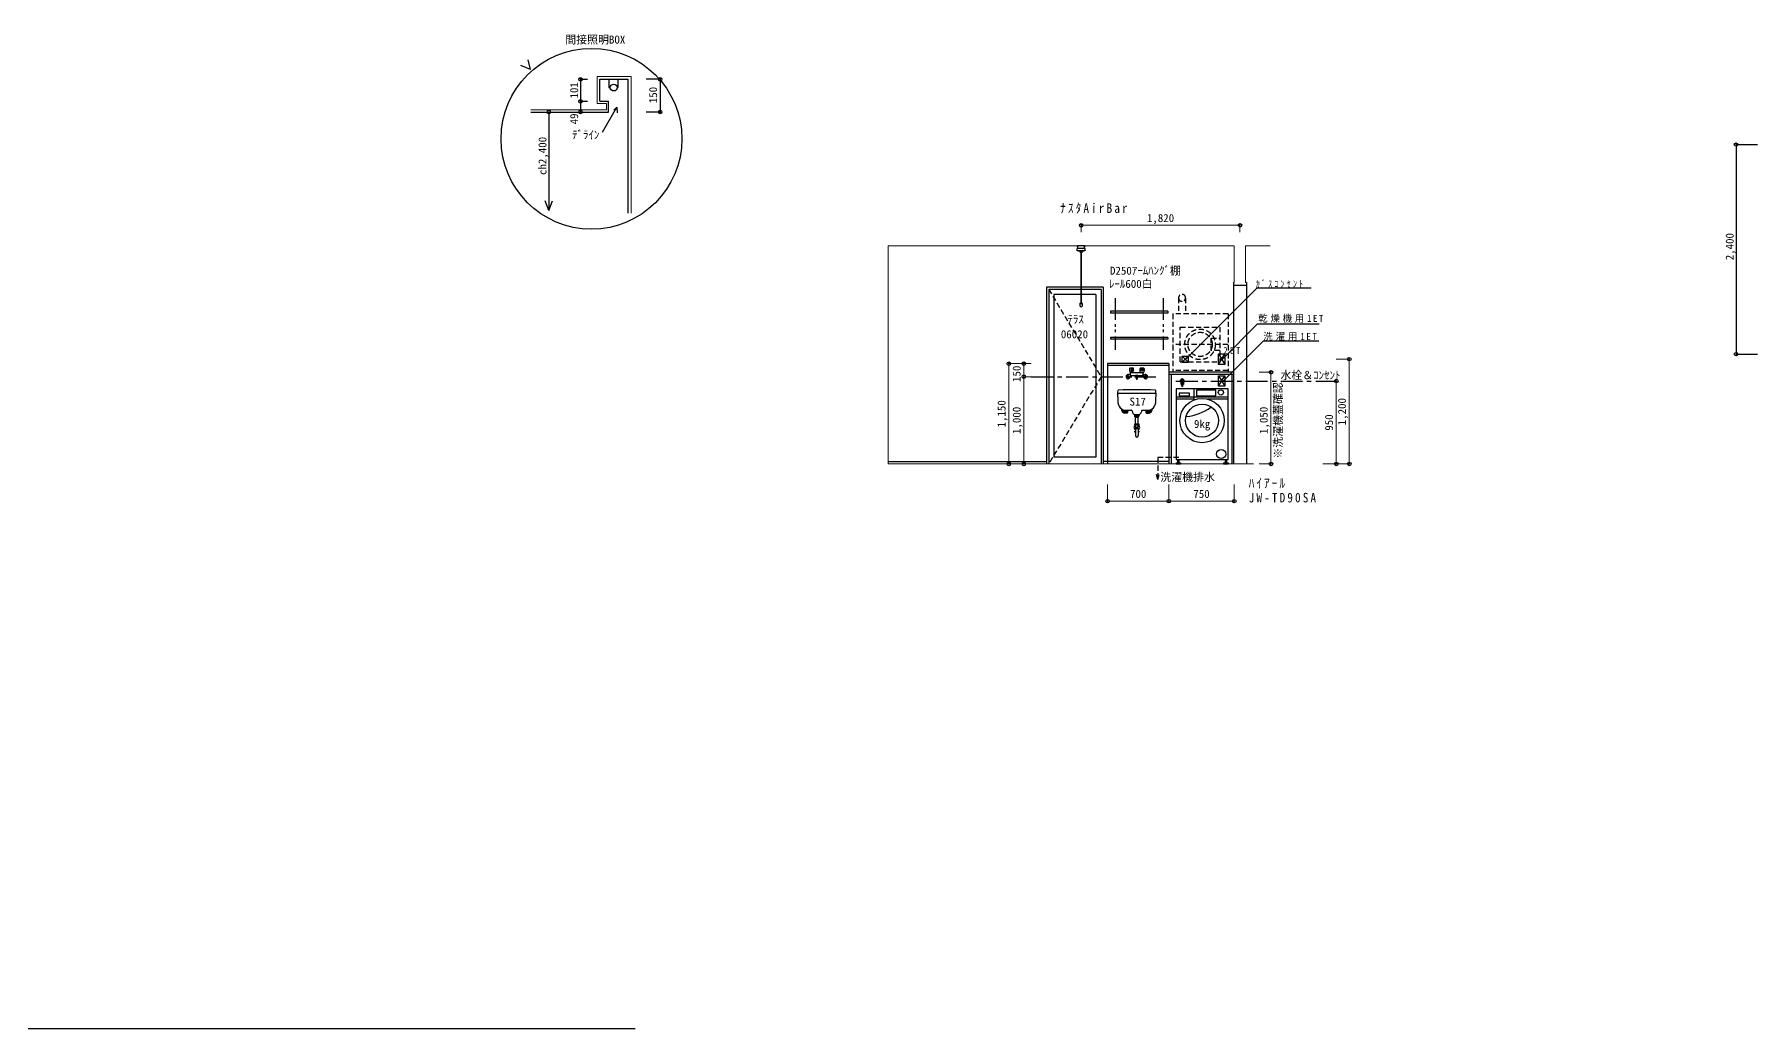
# Model space of a CAD drawing. Units: millimetres at full size, sheet at 1:50, with parts at 1:20. Extents: x -31113 to 29332, y -20209 to 31249.
# Drawn here: x -10328 to 9404, y -19819 to -8434 of the extents above; entities that cross this region are included whole.
import ezdxf
from ezdxf.enums import TextEntityAlignment as Align

# ---------------------------------------------------------------- set-up
doc = ezdxf.new("R2010")
doc.units = ezdxf.units.MM
doc.header["$LTSCALE"] = 50
doc.header["$PDMODE"] = 32
doc.header["$PDSIZE"] = 40
for name, pattern in [('CHAIN1', [8, 5, -1, 1, -1]), ('DASHED1', [1.8, 1.2, -0.6]), ('DOUBLE_CHAIN1', [8.8, 5, -1, 0.6, -0.6, 0.6, -1])]:
    doc.linetypes.add(name, pattern=pattern)
for name, color, linetype, lineweight in [('B-A_文字', 7, 'Continuous', 25), ('B-F_寸法・方位', 7, 'Continuous', 25), ('E-3_Layer227', 7, 'Continuous', 25), ('E-A_Layer234', 7, 'Continuous', 25), ('E-F_Layer239', 7, 'Continuous', 25)]:
    doc.layers.add(name, color=color, linetype=linetype, lineweight=lineweight)
doc.styles.add('ＭＳ ゴシック', font='')
doc.styles.get('ＭＳ ゴシック').set_extended_font_data('MS Gothic')

msp = doc.modelspace()

# ---------------------------------------------------------------- linework, layer by layer
at = {"layer": 'B-A_文字', "color": 4, "lineweight": 9}
for p, q in [((1658.93, -10619.76), (3476.93, -10619.76)), ((1658.93, -10619.76), (1658.93, -10698.45)), ((3476.93, -10619.76), (3476.93, -10698.45)), ((-553.07, -10853.27), (-553.07, -13353.27)), ((3411.93, -10853.27), (-553.07, -10853.27)), ((3411.93, -10853.27), (3411.93, -11273.27)), ((3541.93, -10853.27), (3541.93, -11273.27)), ((3541.93, -10853.27), (3823.8, -10853.27)), ((830.42, -12203.27), (830.42, -13353.27)), ((830.42, -12203.27), (1002.75, -12203.27)), ((1002.75, -12353.27), (1002.75, -12203.27)), ((1002.75, -12203.27), (1087.25, -12203.27)), ((4728.71, -12153.27), (4580.3, -12153.27)), ((4728.71, -12153.27), (4728.71, -13353.27)), ((1002.75, -13353.27), (1002.75, -12353.27)), ((1002.75, -12353.27), (1087.25, -12353.27)), ((1002.75, -12353.27), (1087.25, -12353.27)), ((3831.97, -12303.27), (3698.38, -12303.27)), ((3831.97, -12303.27), (3831.97, -13353.27)), ((4580.3, -12403.27), (4426.22, -12403.27)), ((4580.3, -13353.27), (4580.3, -12403.27)), ((3633.16, -13353.27), (-553.07, -13353.27)), ((830.42, -13353.27), (1002.75, -13353.27)), ((1002.75, -13353.27), (1087.25, -13353.27)), ((3831.97, -13353.27), (3698.38, -13353.27)), ((4580.3, -13353.27), (4426.22, -13353.27)), ((4728.71, -13353.27), (4580.3, -13353.27)), ((1961.93, -13778.91), (1961.93, -13588.19)), ((2661.93, -13778.91), (2661.93, -13588.19)), ((3411.93, -13778.91), (3411.93, -13588.19)), ((1961.93, -13778.91), (2661.93, -13778.91)), ((2661.93, -13778.91), (3411.93, -13778.91))]:
    msp.add_line(p, q, dxfattribs=at)
at = {"layer": 'B-A_文字', "color": 134}
for p, q in [((1610.93, -10912.97), (1610.93, -10883.27)), ((1704.63, -10913.27), (1611.23, -10913.27)), ((1615.93, -10865.77), (1615.93, -10859.87)), ((1616.93, -10859.67), (1616.13, -10859.67)), ((1616.93, -10859.67), (1617.93, -10859.42)), ((1616.93, -10865.97), (1617.93, -10866.22)), ((1617.93, -10853.27), (1617.93, -10883.27)), ((1651.43, -10914.27), (1651.43, -10920.27)), ((1651.43, -10934.27), (1651.43, -10920.27)), ((1652.43, -10935.27), (1663.43, -10935.27)), ((1656.93, -10935.27), (1656.93, -11513.27)), ((1658.93, -11513.27), (1658.93, -10935.27)), ((1664.43, -10920.27), (1664.43, -10914.27)), ((1664.43, -10920.27), (1664.43, -10934.27)), ((1686.93, -10914.27), (1687.93, -10913.27)), ((1698.93, -10859.67), (1697.93, -10859.42)), ((1698.93, -10865.97), (1697.93, -10866.22)), ((1698.93, -10865.97), (1699.73, -10865.97)), ((1699.93, -10859.87), (1699.93, -10865.77)), ((1286.93, -11353.27), (1286.93, -13353.27)), ((1886.93, -11353.27), (1286.93, -11353.27)), ((1826.93, -11413.27), (1826.93, -13273.27)), ((1886.93, -11353.27), (1886.93, -13353.27)), ((1911.93, -11328.27), (1911.93, -13353.27)), ((3401.93, -11303.27), (3401.93, -13353.27)), ((3551.93, -11303.27), (3551.93, -13353.27)), ((1638.18, -11515.27), (1667.68, -11515.27)), ((1643.18, -11514.27), (1643.18, -11515.27)), ((1672.68, -11515.27), (1643.18, -11515.27)), ((1643.18, -11515.27), (1643.18, -11537.02)), ((1644.18, -11513.27), (1671.68, -11513.27)), ((1672.68, -11514.27), (1672.68, -11515.27)), ((1672.68, -11537.02), (1672.68, -11515.27)), ((1995.7, -11603.27), (1995.7, -11624.27)), ((1995.7, -11603.27), (1995.7, -11624.27)), ((2651.73, -11603.27), (1995.7, -11603.27)), ((1995.7, -11903.27), (1995.7, -11924.27)), ((1995.7, -11903.27), (1995.7, -11924.27)), ((2651.73, -11903.27), (1995.7, -11903.27)), ((2814.75, -12118.27), (2884.75, -12118.27)), ((2814.75, -12188.27), (2814.75, -12118.27)), ((2884.75, -12118.27), (2814.75, -12188.27)), ((2814.75, -12118.27), (2884.75, -12188.27)), ((2814.75, -12188.27), (2884.75, -12188.27)), ((2884.75, -12118.27), (2884.75, -12188.27)), ((3232.87, -12093.27), (3302.87, -12213.27)), ((3232.87, -12213.27), (3302.87, -12093.27)), ((2188.86, -12360.34), (2203.01, -12346.2)), ((2203.01, -12360.34), (2188.86, -12346.2)), ((2221.93, -12320.65), (2189.63, -12344.87)), ((2202.23, -12361.67), (2232.57, -12338.92)), ((2213.43, -12258.75), (2213.43, -12281.39)), ((2215.93, -12286.36), (2215.93, -12301.57)), ((2216.56, -12279.41), (2216.56, -12258.59)), ((2254.73, -12302.77), (2217.13, -12302.77)), ((2221.93, -12338.92), (2369.93, -12338.92)), ((2224.43, -12302.77), (2224.43, -12306.77)), ((2230.99, -12258.59), (2230.99, -12279.41)), ((2230.99, -12279.41), (2231, -12281.03)), ((2234.35, -12286.09), (2235.94, -12286.36)), ((2235.94, -12286.36), (2237.52, -12286.09)), ((2240.88, -12279.41), (2240.88, -12258.59)), ((2247.43, -12306.77), (2247.43, -12302.77)), ((2255.93, -12301.57), (2255.93, -12286.36)), ((2258.43, -12281.39), (2258.43, -12258.75)), ((2258.43, -12281.32), (2258.43, -12281.35)), ((2273.93, -12356.02), (2317.93, -12356.02)), ((2273.93, -12356.02), (2273.93, -12358.52)), ((2282.63, -12340.42), (2282.63, -12356.02)), ((2309.23, -12340.42), (2282.63, -12340.42)), ((2282.93, -12340.42), (2282.93, -12338.92)), ((2287.53, -12358.52), (2287.53, -12360.92)), ((2287.53, -12360.92), (2289.08, -12362.46)), ((2289.08, -12364.58), (2287.53, -12366.12)), ((2287.53, -12366.12), (2287.53, -12367.52)), ((2288.08, -12367.52), (2288.08, -12378.02)), ((2303.78, -12378.02), (2288.08, -12378.02)), ((2289.13, -12362.6), (2289.13, -12364.43)), ((2290.68, -12378.02), (2290.68, -12386.52)), ((2301.18, -12386.52), (2290.68, -12386.52)), ((2301.18, -12386.52), (2301.18, -12378.02)), ((2302.73, -12364.43), (2302.73, -12362.6)), ((2302.79, -12362.46), (2304.33, -12360.92)), ((2304.33, -12366.12), (2302.79, -12364.58)), ((2303.78, -12378.02), (2303.78, -12367.52)), ((2304.33, -12360.92), (2304.33, -12358.52)), ((2304.33, -12367.52), (2304.33, -12366.12)), ((2308.93, -12338.92), (2308.93, -12340.42)), ((2309.23, -12356.02), (2309.23, -12340.42)), ((2317.93, -12358.52), (2317.93, -12356.02)), ((2333.43, -12281.39), (2333.43, -12258.75)), ((2333.44, -12281.32), (2333.44, -12281.35)), ((2335.93, -12301.57), (2335.93, -12286.36)), ((2337.13, -12302.77), (2374.73, -12302.77)), ((2344.43, -12306.77), (2344.43, -12302.77)), ((2350.99, -12279.41), (2350.99, -12258.59)), ((2355.93, -12286.36), (2354.35, -12286.09)), ((2357.52, -12286.09), (2355.93, -12286.36)), ((2389.63, -12361.67), (2359.3, -12338.92)), ((2360.88, -12279.41), (2360.87, -12281.03)), ((2360.88, -12258.59), (2360.88, -12279.41)), ((2367.43, -12302.77), (2367.43, -12306.77)), ((2369.93, -12338.92), (2369.93, -12306.77)), ((2369.93, -12320.65), (2402.23, -12344.87)), ((2375.31, -12279.41), (2375.31, -12258.59)), ((2375.93, -12286.36), (2375.93, -12301.57)), ((2378.43, -12258.75), (2378.43, -12281.39)), ((2388.86, -12360.34), (2403.01, -12346.2)), ((2403.01, -12360.34), (2388.86, -12346.2)), ((2797.4, -12402.27), (2797.4, -12404.26)), ((2801.29, -12401.27), (2798.4, -12401.27)), ((2798.4, -12405.26), (2801.29, -12405.26)), ((2802.89, -12417.13), (2802.89, -12406.99)), ((2802.89, -12417.13), (2802.89, -12417.57)), ((2803.54, -12417.77), (2803.09, -12417.77)), ((2804.34, -12417.77), (2803.34, -12418.77)), ((2803.34, -12418.77), (2803.34, -12432.37)), ((2829.75, -12417.77), (2803.54, -12417.77)), ((2823.71, -12410.34), (2809.57, -12396.2)), ((2809.57, -12410.34), (2823.71, -12396.2)), ((2829.94, -12418.77), (2828.94, -12417.77)), ((2830.19, -12417.77), (2829.75, -12417.77)), ((2829.94, -12432.37), (2829.94, -12418.77)), ((2830.39, -12406.99), (2830.39, -12417.13)), ((2830.39, -12417.57), (2830.39, -12417.13)), ((3232.87, -12343.27), (3302.87, -12463.27)), ((3232.87, -12463.27), (3302.87, -12343.27)), ((2745.27, -12583.55), (3340.27, -12583.55)), ((2952.26, -12611.18), (2745.27, -12611.18)), ((2794.84, -12433.37), (2794.64, -12433.57)), ((2794.64, -12433.57), (2794.64, -12434.37)), ((2794.84, -12433.37), (2838.44, -12433.37)), ((2808.24, -12435.87), (2808.24, -12438.27)), ((2808.24, -12438.27), (2809.84, -12439.87)), ((2809.84, -12441.87), (2808.24, -12443.47)), ((2808.24, -12443.47), (2808.24, -12444.67)), ((2808.24, -12444.67), (2808.44, -12444.87)), ((2808.79, -12444.87), (2808.79, -12454.37)), ((2809.84, -12439.87), (2809.84, -12441.87)), ((2811.39, -12455.37), (2811.39, -12463.67)), ((2821.69, -12463.87), (2811.59, -12463.87)), ((2821.89, -12463.67), (2821.89, -12455.37)), ((2823.44, -12439.87), (2825.04, -12438.27)), ((2823.44, -12441.87), (2823.44, -12439.87)), ((2825.04, -12443.47), (2823.44, -12441.87)), ((2824.49, -12454.37), (2824.49, -12444.87)), ((2824.84, -12444.87), (2825.04, -12444.67)), ((2825.04, -12438.27), (2825.04, -12435.87)), ((2825.04, -12444.67), (2825.04, -12443.47)), ((2838.64, -12433.57), (2838.44, -12433.37)), ((2838.64, -12434.37), (2838.64, -12433.57)), ((2952.26, -12611.18), (2952.26, -12493.27)), ((3340.27, -12611.18), (3105.58, -12611.18)), ((2139.35, -12747.34), (2137.82, -12755.15)), ((2137.89, -12754.38), (2137.89, -12730.73)), ((2167.68, -12739.27), (2149.16, -12739.27)), ((2185.91, -12769.27), (2155.05, -12769.27)), ((2177.49, -12747.34), (2181, -12765.23)), ((2180.91, -12764.27), (2180.91, -12736.13)), ((2192.24, -12736.63), (2190.9, -12764.51)), ((2242.71, -12742.52), (2246.53, -12762.69)), ((2253.56, -12775.28), (2261.69, -12783.73)), ((2265.3, -12785.27), (2326.57, -12785.27)), ((2274.36, -12785.27), (2268.43, -12789.54)), ((2268.43, -12789.54), (2268.43, -12794.77)), ((2268.43, -12789.54), (2323.43, -12789.54)), ((2323.43, -12794.77), (2268.43, -12794.77)), ((2270.93, -12794.77), (2270.93, -12801.77)), ((2270.93, -12801.77), (2320.93, -12801.77)), ((2275.93, -12803.47), (2273.43, -12804.91)), ((2273.43, -12813.47), (2273.43, -12804.91)), ((2279.63, -12815.47), (2312.23, -12815.47)), ((2280.06, -12892.27), (2280.06, -12815.47)), ((2311.81, -12892.27), (2311.81, -12815.47)), ((2315.93, -12803.47), (2318.43, -12804.91)), ((2317.51, -12785.27), (2323.43, -12789.54)), ((2318.43, -12813.47), (2318.43, -12804.91)), ((2320.93, -12801.77), (2320.93, -12794.77)), ((2323.43, -12789.54), (2323.43, -12794.77)), ((2338.31, -12775.28), (2330.18, -12783.73)), ((2349.16, -12742.52), (2345.34, -12762.69)), ((2399.63, -12736.63), (2400.97, -12764.51)), ((2405.96, -12769.27), (2436.82, -12769.27)), ((2414.38, -12747.34), (2410.87, -12765.23)), ((2410.96, -12764.27), (2410.96, -12736.13)), ((2424.19, -12739.27), (2442.71, -12739.27)), ((2427.69, -12754.27), (2430.57, -12749.27)), ((2430.57, -12759.27), (2427.69, -12754.27)), ((2430.57, -12749.27), (2436.35, -12749.27)), ((2436.35, -12759.27), (2430.57, -12759.27)), ((2436.35, -12749.27), (2439.23, -12754.27)), ((2439.23, -12754.27), (2436.35, -12759.27)), ((2452.52, -12747.34), (2454.05, -12755.15)), ((2453.98, -12754.38), (2453.98, -12730.73)), ((2273.93, -12904.27), (2273.93, -12892.27)), ((2273.93, -12892.27), (2317.93, -12892.27)), ((2273.93, -12904.27), (2317.93, -12904.27)), ((2273.93, -12987.57), (2280.06, -12987.57)), ((2279.13, -12950.89), (2279.13, -12904.27)), ((2312.73, -12950.89), (2279.13, -12950.89)), ((2280.06, -12950.89), (2280.06, -13028.27)), ((2288.86, -12942.34), (2303.01, -12928.2)), ((2303.01, -12942.34), (2288.86, -12928.2)), ((2311.81, -12950.89), (2311.81, -13028.27)), ((2311.81, -12975.57), (2317.93, -12975.57)), ((2311.81, -12987.57), (2317.93, -12987.57)), ((2312.73, -12950.89), (2312.73, -12904.27)), ((2317.93, -12892.27), (2317.93, -12904.27)), ((2317.93, -12975.57), (2317.93, -12987.57)), ((-553.07, -13323.27), (1261.93, -13323.27)), ((1826.93, -13273.27), (1346.93, -13273.27)), ((2661.93, -13323.27), (1911.93, -13323.27)), ((2745.27, -13338.27), (2745.27, -13353.27)), ((2745.27, -13338.27), (2795.27, -13338.27)), ((2745.27, -13353.27), (2795.27, -13353.27)), ((2762.77, -13301.27), (2762.77, -13338.27)), ((2777.77, -13301.27), (2777.77, -13338.27)), ((2795.27, -13338.27), (2795.27, -13353.27)), ((3290.27, -13338.27), (3290.27, -13353.27)), ((3290.27, -13338.27), (3340.27, -13338.27)), ((3290.27, -13353.27), (3340.27, -13353.27)), ((3307.77, -13301.27), (3307.77, -13338.27)), ((3322.77, -13301.27), (3322.77, -13338.27)), ((3340.27, -13338.27), (3340.27, -13353.27))]:
    msp.add_line(p, q, dxfattribs=at)
at = {"layer": 'B-A_文字', "color": 6}
for p, q in [((2857.1, -12151.66), (3673.92, -11334.84)), ((3401.93, -11273.27), (3411.93, -11273.27)), ((3401.93, -11273.27), (3401.93, -11303.27)), ((3401.93, -11303.27), (3551.93, -11303.27)), ((3551.93, -11273.27), (3541.93, -11273.27)), ((3551.93, -11273.27), (3551.93, -11303.27)), ((3673.92, -11334.84), (4293.15, -11334.84)), ((3272.72, -12154.64), (3677.76, -11749.61)), ((3677.76, -11749.61), (4382.54, -11749.61)), ((3280.17, -12407.89), (3747.26, -11940.8)), ((3747.26, -11940.8), (4379.56, -11940.8)), ((2661.93, -12223.27), (1961.93, -12223.27)), ((2661.93, -12203.27), (2661.93, -13353.27)), ((3401.93, -12303.27), (2661.93, -12303.27)), ((3401.93, -12328.27), (2661.93, -12328.27)), ((2688.93, -12328.27), (2688.93, -13353.27)), ((3384.93, -12328.27), (3384.93, -13353.27))]:
    msp.add_line(p, q, dxfattribs=at)
at = {"layer": 'B-A_文字', "color": 6, "linetype": 'DOUBLE_CHAIN1'}
for p, q in [((2047.55, -11453.27), (2047.55, -12044.77)), ((2598.72, -11453.27), (2598.72, -12044.77))]:
    msp.add_line(p, q, dxfattribs=at)
at = {"layer": 'B-A_文字', "color": 134, "linetype": 'DASHED1'}
for p, q in [((2707.68, -11633.27), (2707.68, -12303.27)), ((3341.68, -11633.27), (2707.68, -11633.27)), ((2773.96, -11450.4), (2773.96, -11633.27)), ((2853.96, -11450.4), (2853.96, -11633.27)), ((3341.68, -11633.27), (3341.68, -12303.27)), ((2793.61, -11785.07), (3246.63, -11785.07)), ((2793.61, -12181.47), (2793.61, -11785.07)), ((3246.63, -11785.07), (3246.63, -12181.47)), ((3341.68, -11983.27), (2707.68, -11983.27)), ((3146.44, -11911.39), (3246.63, -11911.39)), ((2793.61, -12181.47), (3246.63, -12181.47)), ((3341.68, -12283.27), (2707.68, -12283.27)), ((3341.68, -12303.27), (2707.68, -12303.27))]:
    msp.add_line(p, q, dxfattribs=at)
at = {"layer": 'B-A_文字', "color": 134, "linetype": 'CHAIN1'}
for p, q in [((1087.25, -12353.27), (2511.98, -12353.27)), ((2744.04, -12403.27), (4580.3, -12403.27))]:
    msp.add_line(p, q, dxfattribs=at)
at = {"layer": 'B-A_文字', "color": 6, "linetype": 'DASHED1'}
msp.add_line((2535.34, -13530.04), (2556.34, -13451.67), dxfattribs=at)
at = {"layer": 'B-A_文字'}
msp.add_line((-12458.35, -19819.13), (-3449.65, -19819.13), dxfattribs=at)
at = {"layer": 'B-A_文字', "color": 134}
for points in [[(1704.93, -10912.97), (1704.93, -10883.27), (1610.93, -10883.27)], [(1616.93, -10859.67), (1616.93, -10865.97), (1616.13, -10865.97)], [(1697.93, -10883.27), (1697.93, -10853.27), (1617.93, -10853.27)], [(1686.93, -10914.27), (1628.93, -10914.27), (1627.93, -10913.27)], [(1698.93, -10865.97), (1698.93, -10859.67), (1699.73, -10859.67)], [(1911.93, -11328.27), (1261.93, -11328.27), (1261.93, -13353.27)], [(1826.93, -11413.27), (1346.93, -11413.27), (1346.93, -13273.27)], [(2651.73, -11603.27), (2651.73, -11624.27), (1995.7, -11624.27)], [(2651.73, -11903.27), (2651.73, -11924.27), (1995.7, -11924.27)], [(2221.93, -12338.92), (2221.93, -12306.77), (2369.93, -12306.77)], [(2255.31, -12258.59), (2255.31, -12279.41), (2255.32, -12281.03)], [(2317.93, -12358.52), (2295.93, -12358.52), (2273.93, -12358.52)], [(2304.33, -12367.52), (2295.93, -12367.52), (2287.53, -12367.52)], [(2295.93, -12338.92), (2307.93, -12338.92), (2308.73, -12338.92)], [(2336.55, -12258.59), (2336.55, -12279.41), (2336.55, -12281.03)], [(2812.1, -12429.68), (2812.1, -12418.77), (2808.09, -12418.77), (2808.09, -12429.68)], [(2825.2, -12429.68), (2825.2, -12418.77), (2821.19, -12418.77), (2821.19, -12429.68)], [(2837.14, -12435.87), (2816.64, -12435.87), (2796.14, -12435.87)], [(2825.04, -12438.27), (2816.64, -12438.27), (2808.24, -12438.27)], [(2825.04, -12443.47), (2816.64, -12443.47), (2808.24, -12443.47)], [(2824.84, -12444.87), (2816.64, -12444.87), (2808.44, -12444.87)], [(2823.49, -12455.37), (2816.64, -12455.37), (2809.79, -12455.37)], [(2273.93, -12987.57), (2273.93, -12975.57), (2280.06, -12975.57)]]:
    msp.add_lwpolyline(points, dxfattribs=at)
at = {"layer": 'B-A_文字', "color": 134, "linetype": 'DASHED1'}
for points in [[(1286.93, -11353.27), (1886.93, -12353.27), (1286.93, -13353.27)], [(3246.63, -12055.14), (3146.44, -12055.14), (3146.44, -11911.39)]]:
    msp.add_lwpolyline(points, dxfattribs=at)
at = {"layer": 'B-A_文字', "color": 6}
msp.add_lwpolyline([(2661.93, -12203.27), (1961.93, -12203.27), (1961.93, -13353.27)], dxfattribs=at)
at = {"layer": 'B-A_文字', "color": 134}
for points in [[(3302.87, -12213.27), (3232.87, -12213.27), (3232.87, -12093.27), (3302.87, -12093.27)], [(3302.87, -12463.27), (3232.87, -12463.27), (3232.87, -12343.27), (3302.87, -12343.27)], [(3340.27, -12493.27), (2745.27, -12493.27), (2745.27, -13301.27), (3340.27, -13301.27)], [(2779.81, -12572.06), (2898.06, -12572.06), (2898.06, -12542.49), (2779.81, -12542.49)], [(2979.2, -12573.7), (3199.28, -12573.7), (3199.28, -12508), (2979.2, -12508)], [(2161.29, -12749.27), (2164.18, -12754.27), (2161.29, -12759.27), (2155.52, -12759.27), (2152.63, -12754.27), (2155.52, -12749.27)]]:
    msp.add_lwpolyline(points, close=True, dxfattribs=at)
at = {"layer": 'B-A_文字', "color": 6, "linetype": 'DASHED1'}
msp.add_lwpolyline([(2775.97, -13279.89), (2535.34, -13279.89), (2535.34, -13530.04), (2514.34, -13451.67)], dxfattribs=at)
at = {"layer": 'B-A_文字', "color": 134, "linetype": 'DASHED1'}
for radius in [175.04, 138.74]:
    msp.add_circle((3020.12, -11983.27), radius, dxfattribs=at)
at = {"layer": 'B-A_文字', "color": 134}
for centre, radius in [((3042.77, -12856.71), 253.44), ((3258.41, -12534.28), 29.61), ((2158.41, -12754.27), 11.5), ((2433.46, -12754.27), 11.5), ((3042.77, -12856.71), 188.42), ((3261.76, -13239.2), 52.06)]:
    msp.add_circle(centre, radius, dxfattribs=at)
for centre, radius, start, end in [((1611.23, -10912.97), 0.3, 180, 270), ((1616.13, -10859.87), 0.2, 90, 180), ((1616.13, -10865.77), 0.2, 180, 270), ((1652.43, -10934.27), 1, 180, 270), ((1663.43, -10934.27), 1, 270, 0), ((1699.73, -10859.87), 0.2, 0, 90), ((1699.73, -10865.77), 0.2, 270, 0), ((1704.63, -10912.97), 0.3, 270, 0), ((1644.18, -11514.27), 1, 90, 180), ((1657.93, -11537.02), 14.75, 180, 0), ((1671.68, -11514.27), 1, 0, 90), ((2195.93, -12353.27), 23.75, 63.10827, 10.63164), ((2195.93, -12353.27), 10.5, 126.86996, 306.86989), ((2214.81, -12258.58), 1.39, 86.86178, 186.80985), ((2214.82, -12281.48), 1.39, 176.02798, 242.78477), ((2212.17, -12285.93), 3.79, 353.40738, 57.85865), ((2235.93, -12556.43), 299.97, 85.97633, 94.02363), ((2217.13, -12301.57), 1.2, 180, 270), ((2197.05, -12281.5), 19.5, 346.3887, 354.86927), ((2185.65, -12280.95), 30.91, 355.74267, 359.85151), ((2217.91, -12258.4), 1.37, 87.30051, 188.04355), ((2045.77, -12279.87), 170.79, 359.61261, 0.15627), ((2232.59, -12258.14), 1.66, 138.13, 195.70962), ((2235.96, -12281.39), 4.97, 175.83602, 251.12021), ((2235.91, -12281.39), 4.97, 288.87976, 4.16398), ((2239.28, -12258.14), 1.67, 344.44236, 41.82804), ((2196.66, -12279.87), 44.23, 358.49673, 0.5963), ((2253.96, -12258.4), 1.37, 351.9572, 92.6999), ((2254.73, -12301.57), 1.2, 270, 0), ((2275.74, -12281.35), 20.43, 179.10163, 193.41235), ((2259.7, -12285.93), 3.79, 122.14135, 186.59262), ((2257.06, -12258.58), 1.39, 353.3038, 93.08735), ((2257.05, -12281.48), 1.39, 297.21523, 3.97202), ((2263.27, -12281.08), 4.84, 183.19968, 183.62011), ((2334.81, -12258.58), 1.39, 86.91265, 186.6962), ((2328.6, -12281.08), 4.84, 356.37989, 356.80032), ((2334.82, -12281.48), 1.39, 176.02798, 242.78477), ((2332.17, -12285.93), 3.79, 353.40738, 57.85865), ((2355.94, -12556.43), 299.97, 85.97637, 94.02367), ((2337.13, -12301.57), 1.2, 180, 270), ((2316.12, -12281.35), 20.43, 346.58765, 0.89837), ((2337.91, -12258.4), 1.37, 87.3001, 188.0428), ((2352.59, -12258.14), 1.67, 138.17196, 195.55764), ((2395.21, -12279.87), 44.23, 179.4037, 181.50327), ((2355.95, -12281.39), 4.97, 175.83602, 251.12024), ((2355.91, -12281.39), 4.97, 288.87979, 4.16398), ((2359.28, -12258.14), 1.66, 344.29038, 41.87), ((2395.93, -12353.27), 23.75, 169.36836, 116.89173), ((2373.96, -12258.4), 1.37, 351.95645, 92.69949), ((2374.73, -12301.57), 1.2, 270, 0), ((2546.1, -12279.87), 170.79, 179.84373, 180.38739), ((2406.22, -12280.95), 30.91, 180.14849, 184.25733), ((2394.82, -12281.5), 19.5, 185.13073, 193.6113), ((2379.7, -12285.93), 3.79, 122.14135, 186.59262), ((2377.06, -12258.58), 1.39, 353.19015, 93.13822), ((2377.05, -12281.48), 1.39, 297.21523, 3.97202), ((2395.93, -12353.27), 10.5, 233.13011, 53.13004), ((2816.64, -12403.27), 23.75, 304.0558, 235.9442), ((2798.4, -12402.27), 1, 90.00218, 179.99782), ((2798.4, -12404.26), 1, 180.00218, 269.99782), ((2801.29, -12399.77), 1.5, 269.99824, 347.17511), ((2801.29, -12406.76), 1.5, 12.82488, 90.00177), ((2816.64, -12403.27), 14.25, 192.82665, 167.17335), ((2803.09, -12417.57), 0.2, 180.00011, 270.00015), ((2805.82, -12421.68), 3.69, 52.05796, 127.94204), ((2803.86, -12429.69), 0.31, 179.04853, 206.09231), ((2804.87, -12429.03), 1.51, 211.67599, 262.9154), ((2805.14, -12427.46), 3.1, 261.48759, 274.67437), ((2804.56, -12422.77), 7.83, 276.01799, 295.71563), ((2807.92, -12429.66), 0.168, 281.57354, 351.94365), ((2816.64, -12431.41), 13.43, 70.23081, 109.76919), ((2812.28, -12429.64), 0.191, 194.79806, 263.84094), ((2816.64, -12417.27), 13.3, 250.7787, 289.2213), ((2821.01, -12429.65), 0.176, 272.56626, 348.79473), ((2827.47, -12421.68), 3.69, 52.05796, 127.94204), ((2825.37, -12429.65), 0.176, 189.73889, 256.74392), ((2828.73, -12422.77), 7.83, 244.28437, 263.98201), ((2828.15, -12427.46), 3.1, 265.32563, 278.51241), ((2828.42, -12429.03), 1.51, 277.0846, 328.32401), ((2829.43, -12429.69), 0.307, 333.76378, 1.09537), ((2830.19, -12417.57), 0.2, 269.99955, 0.00018), ((2375.9, -12548.84), 300, 173.50492, 179.12743), ((4175.88, -12529.81), 2100, 180.42301, 183.36614), ((2082.97, -12549.42), 7, 89.5421, 180.53659), ((2087.76, -12516.03), 10, 91.52161, 173.50492), ((2295.93, 14097.58), 26640.85, 269.5421, 270.4579), ((2295.93, -20352.93), 7849.67, 88.47839, 91.52161), ((2504.11, -12516.03), 10, 6.49508, 88.47839), ((2508.9, -12549.42), 7, 359.46341, 90.4579), ((415.99, -12529.81), 2100, 356.63386, 359.57699), ((2215.97, -12548.84), 300, 0.89038, 6.49508), ((2508.93, -12545.27), 7, 359.57699, 8.87746), ((2796.14, -12434.37), 1.5, 180, 270), ((2802.34, -12432.37), 1, 270, 0), ((2809.79, -12454.37), 1, 180, 270), ((2811.59, -12463.67), 0.2, 180, 270), ((2821.69, -12463.67), 0.2, 270, 0), ((2823.49, -12454.37), 1, 270, 0), ((2830.94, -12432.37), 1, 180, 270), ((2837.14, -12434.37), 1.5, 270, 0), ((2139.4, -12649.6), 60, 183.36614, 204.24147), ((2449.42, -12510), 400, 204.24147, 206.98514), ((2164.26, -12655.2), 80, 206.98514, 266.89756), ((2111.6, -12721.93), 5, 16.80723, 51.72462), ((2403.58, -12633.74), 300, 196.80723, 203.00722), ((2155.05, -12739.27), 30, 203.00722, 270), ((2133.89, -12754.38), 4, 215.53032, 348.90027), ((2149.16, -12749.27), 10, 90, 168.90027), ((2295.93, -10225.77), 2513, 266.8976, 268.65098), ((2167.68, -12749.27), 10, 11.09973, 90), ((2185.91, -12764.27), 5, 177.25813, 357.25813), ((2236.7, -12741.07), 3, 51.17729, 88.65098), ((2248.61, -12726.27), 16, 231.17729, 242.24378), ((2239.76, -12743.08), 3, 10.71312, 62.24378), ((2269.13, -12758.41), 23, 190.71312, 227.29641), ((2265.3, -12780.27), 5, 223.8767, 270), ((2282.59, -12795.69), 20, 242.74811, 261.49463), ((2309.28, -12795.69), 20, 278.50537, 297.25189), ((2326.57, -12780.27), 5, 270, 316.1233), ((2322.74, -12758.41), 23, 310.93815, 349.28688), ((2352.1, -12743.08), 3, 117.75622, 169.28688), ((2343.26, -12726.27), 16, 297.75622, 308.82271), ((2355.17, -12741.07), 3, 91.34902, 128.82271), ((2295.93, -10225.77), 2513, 271.34902, 273.10244), ((2405.96, -12764.27), 5, 182.74187, 2.74187), ((2424.19, -12749.27), 10, 90, 168.90027), ((2427.61, -12655.2), 80, 273.10244, 333.01486), ((2436.82, -12739.27), 30, 270, 336.99278), ((2442.71, -12749.27), 10, 11.09973, 90), ((2457.98, -12754.38), 4, 191.09973, 324.46968), ((2188.29, -12633.74), 300, 336.99278, 343.19277), ((2480.26, -12721.93), 5, 128.27538, 163.19277), ((2142.45, -12510), 400, 333.01486, 335.75853), ((2452.47, -12649.6), 60, 335.75853, 356.63386), ((2823.96, -12284.16), 525.55, 274.49342, 307.26016), ((2295.93, -12935.27), 33, 120.60327, 241.2453), ((2295.93, -12935.27), 33, 298.7547, 59.39673), ((2295.93, -13028.27), 15.88, 180, 0)]:
    msp.add_arc(centre, radius, start, end, dxfattribs=at)
at = {"layer": 'B-A_文字', "color": 134, "linetype": 'DASHED1'}
for start, end in [(0, 180), (180, 0)]:
    msp.add_arc((2813.96, -11450.4), 40, start, end, dxfattribs=at)
at = {"layer": 'B-A_文字'}
for p in [(1658.93, -10619.76), (3476.93, -10619.76), (830.42, -12203.27), (1002.75, -12203.27), (4728.71, -12153.27), (1002.75, -12353.27), (3831.97, -12303.27), (4580.3, -12403.27), (830.42, -13353.27), (1002.75, -13353.27), (3831.97, -13353.27), (4580.3, -13353.27), (4728.71, -13353.27), (1961.93, -13778.91), (2661.93, -13778.91), (3411.93, -13778.91)]:
    msp.add_point(p, dxfattribs=at)
at = {"layer": 'B-F_寸法・方位'}
for p, q in [((9158.13, -9694.9), (9158.13, -12094.9)), ((9158.13, -9694.9), (9404.13, -9694.9)), ((9158.13, -9694.9), (9158.13, -12094.9)), ((9158.13, -9694.9), (9404.13, -9694.9)), ((9158.13, -12094.9), (9404.13, -12094.9)), ((9158.13, -12094.9), (9404.13, -12094.9))]:
    msp.add_line(p, q, dxfattribs=at)
for p in [(9158.13, -9694.9), (9158.13, -12094.9)]:
    msp.add_point(p, dxfattribs=at)
at = {"layer": 'E-3_Layer227'}
for p, q in [((-3641.91, -8950.95), (-3749.41, -8950.95)), ((-3749.41, -8950.95), (-3749.41, -9040.55)), ((-3749.41, -9040.55), (-3734.28, -9040.55)), ((-3655.54, -9040.55), (-3641.91, -9040.55)), ((-3641.91, -9040.55), (-3641.91, -8950.95))]:
    msp.add_line(p, q, dxfattribs=at)
msp.add_circle((-3694.91, -9041.2), 39.37, dxfattribs=at)
at = {"layer": 'E-A_Layer234', "color": 4, "lineweight": 9}
for p, q in [((-3883.9, -8915.73), (-3496.4, -8915.73)), ((-3883.9, -9223.23), (-3883.9, -8915.73)), ((-3496.4, -10481.05), (-3496.4, -8915.73)), ((-3883.9, -9223.23), (-3776.4, -9223.23)), ((-3776.4, -9298.23), (-3776.4, -9223.23)), ((-4645.23, -9298.23), (-3776.4, -9298.23))]:
    msp.add_line(p, q, dxfattribs=at)
at = {"layer": 'E-A_Layer234'}
for p, q in [((-3852.65, -8946.98), (-3527.65, -8946.98)), ((-3852.65, -9199.48), (-3852.65, -8946.98)), ((-3527.65, -10481.05), (-3527.65, -8946.98)), ((-3852.65, -9199.48), (-3752.65, -9199.48)), ((-3752.65, -9321.98), (-3752.65, -9199.48)), ((-3658.2, -9268.25), (-3655.93, -9331.79)), ((-4645.23, -9321.98), (-3752.65, -9321.98)), ((-4437.07, -10451.68), (-4479.28, -10337.83)), ((-4437.07, -10451.68), (-4394.86, -10337.83))]:
    msp.add_line(p, q, dxfattribs=at)
msp.add_lwpolyline([(-3821.59, -9554.17), (-3658.2, -9268.25), (-3694.51, -9300.02)], dxfattribs=at)
at = {"layer": 'E-F_Layer239'}
for p, q in [((-4646.31, -8835.78), (-4759.25, -8790.7)), ((-4646.31, -8835.78), (-4673.46, -8726)), ((-4074.48, -8946.98), (-4074.48, -9199.48)), ((-4074.48, -8946.98), (-3994.75, -8946.98)), ((-3162.78, -8946.98), (-3323.84, -8946.98)), ((-3162.78, -8946.98), (-3162.78, -9321.98)), ((-4074.48, -9199.48), (-3994.75, -9199.48)), ((-4074.48, -9199.48), (-4074.48, -9321.98)), ((-4437.07, -9321.98), (-4437.07, -10451.68)), ((-4074.48, -9321.98), (-3994.75, -9321.98)), ((-3162.78, -9321.98), (-3323.84, -9321.98))]:
    msp.add_line(p, q, dxfattribs=at)
msp.add_circle((-3949.48, -9628.63), 1035.29, dxfattribs=at)
for p in [(-4074.48, -8946.98), (-3162.78, -8946.98), (-4074.48, -9199.48), (-4437.07, -9321.98), (-4074.48, -9321.98), (-3162.78, -9321.98)]:
    msp.add_point(p, dxfattribs=at)

# ---------------------------------------------------------------- texts
at = {"layer": 'B-A_文字', "style": 'ＭＳ ゴシック'}
for s, p in [('間接照明BOX', (-4248.93, -8566.17)), ('1,820', (2411.68, -10609.76)), ('06020', (1426.03, -11940.36)), ('ﾃﾗｽ', (1501.41, -11770.17)), ('S17', (2212.45, -12712.35)), ('9kg', (2950.19, -12967.74)), ('洗濯機排水', (2565.25, -13576.27)), ('700', (2218.18, -13768.91)), ('750', (2943.18, -13768.91))]:
    msp.add_text(s, height=91.64, dxfattribs=at).set_placement(p, align=Align.BOTTOM_LEFT)
for s, p in [('2,400', (9158.13, -11019.9)), ('150', (992.75, -12413.6)), ('※洗濯機蓋確認', (3986.55, -13292.41)), ('1,200', (4718.71, -12909.52)), ('1,150', (820.42, -12934.52)), ('1,000', (992.75, -13009.52)), ('1,050', (3821.97, -13009.52)), ('950', (4570.3, -12972.02))]:
    msp.add_text(s, height=91.64, rotation=90, dxfattribs=at).set_placement(p, align=Align.BOTTOM_LEFT)
at = {"layer": 'B-A_文字', "color": 4, "style": 'ＭＳ ゴシック'}
for s, p in [('ﾚｰﾙ600白', (1977.21, -11363.19)), ('D250ｱｰﾑﾊﾝｸﾞ棚', (1988.87, -11212.49)), ('水栓＆ｺﾝｾﾝﾄ', (3940.3, -12409.35))]:
    msp.add_text(s, height=91.64, dxfattribs=at).set_placement(p, align=Align.BOTTOM_LEFT)
at = {"layer": 'B-A_文字', "attachment_point": 7, "style": 'ＭＳ ゴシック'}
for s, insert, char_height in [('\\T1.39;\\W0.85;ﾅｽﾀAirBar', (1418.84, -10486.91), 110), ('\\T1.57;\\W0.8;ｶﾞｽｺﾝｾﾝﾄ', (3658.55, -11334.42), 80.65), ('\\T1.3;\\W0.95;乾燥機用1ET', (3686.86, -11735.15), 80.65), ('\\T1.54;\\W0.85;2ET', (3289.11, -12093.56), 80.65), ('\\T1.32;\\W0.95;洗濯用1ET', (3743.46, -11942.21), 80.65), ('\\T1.38;\\W0.85;ﾊｲｱｰﾙ', (3577.35, -13632.17), 110), ('\\T1.39;\\W0.85;JW-TD90SA', (3577.35, -13795.43), 110)]:
    msp.add_mtext(s, dxfattribs=dict(at, insert=insert, char_height=char_height))
at = {"layer": 'E-A_Layer234', "style": 'ＭＳ ゴシック'}
msp.add_text('ﾃﾞﾗｲﾝ', height=91.64, dxfattribs=at).set_placement((-4171.04, -9656.29), align=Align.BOTTOM_LEFT)
at = {"layer": 'E-F_Layer239', "style": 'ＭＳ ゴシック'}
for s, p in [('101', (-4074.48, -9166.98)), ('150', (-3170.63, -9221.15)), ('49', (-4074.48, -9463.43)), ('ch2,400', (-4437.07, -10043.08))]:
    msp.add_text(s, height=91.64, rotation=90, dxfattribs=at).set_placement(p, align=Align.BOTTOM_LEFT)

doc.saveas('drawing.dxf')
